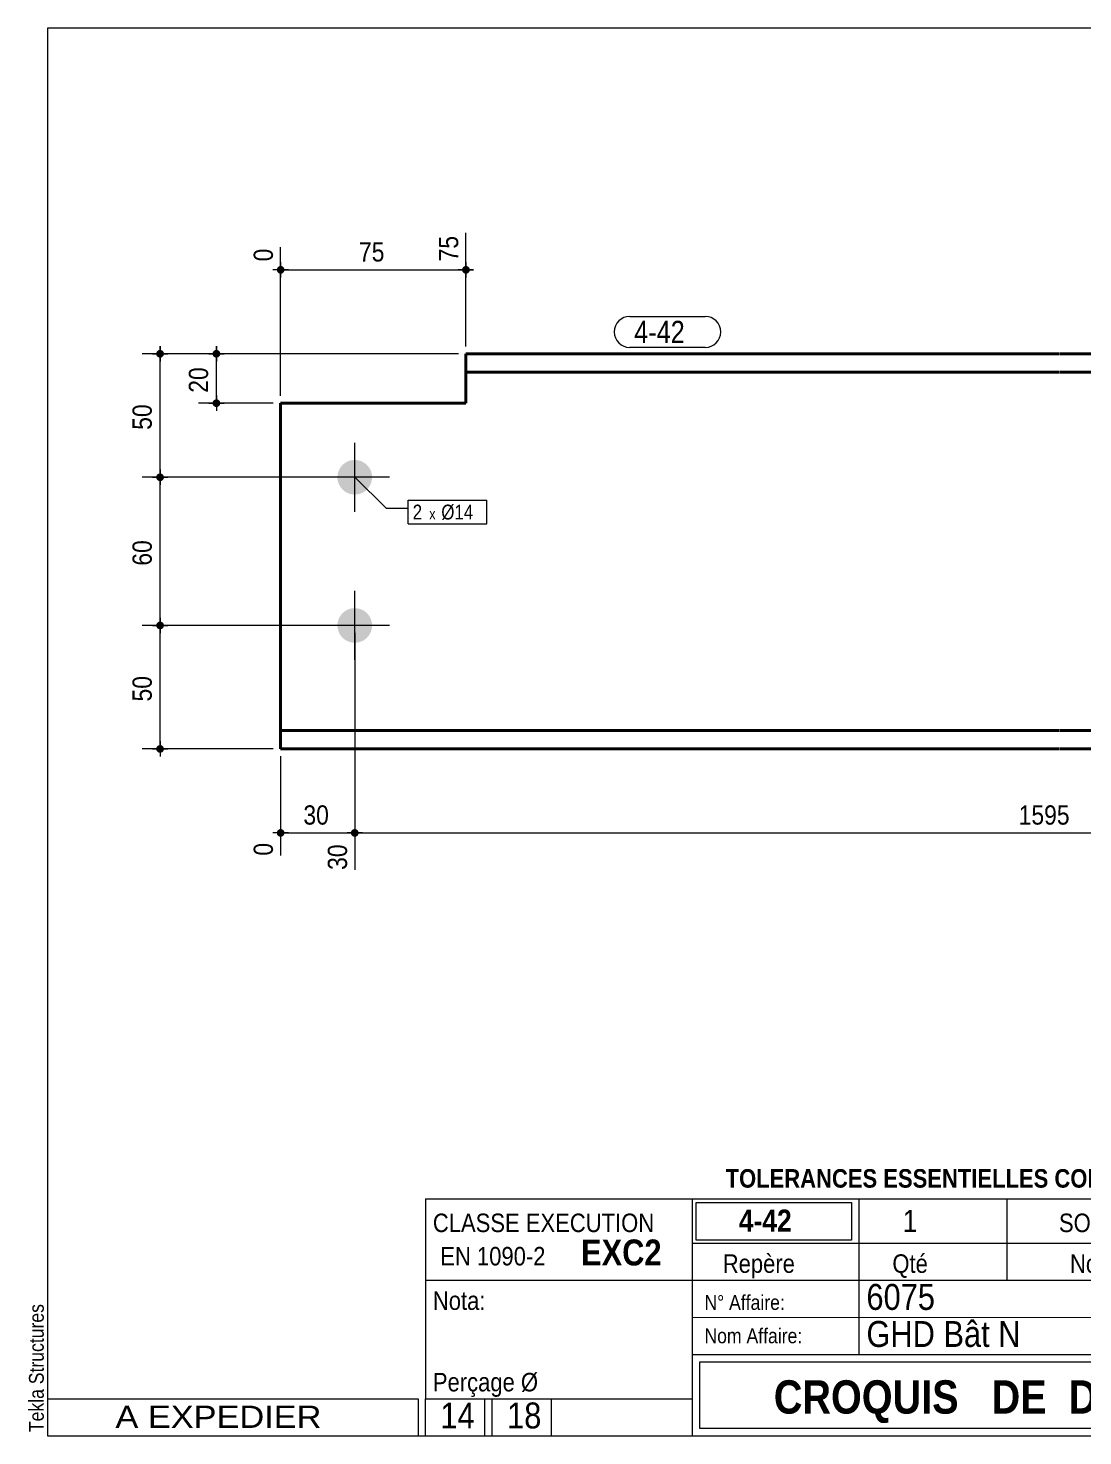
# Model space of a CAD drawing. Header units: millimetres. Extents: x 2 to 287, y 5 to 195.
# Drawn here: x 2.4 to 144.7, y 5 to 195 of the extents above; entities that cross this region are included whole.
import ezdxf

# ---------------------------------------------------------------- set-up
doc = ezdxf.new("R2010")
doc.units = ezdxf.units.MM
for name, color, linetype, lineweight in [('Autre type objet', 1, 'Continuous', 0), ('Boulon', 7, 'Continuous', 0), ('Cotation', 7, 'Continuous', 0), ('Désignation boulon', 3, 'Continuous', 0), ('Feuille dessin', 5, 'Continuous', 0), ('Piece', 2, 'Continuous', 0), ('Repère pièce', 3, 'Continuous', 0)]:
    doc.layers.add(name, color=color, linetype=linetype, lineweight=lineweight)
doc.styles.add('ARIAL', font='ARIAL.TTF')
doc.styles.add('ARIAL_BOLD', font='ARIALBD.TTF')
doc.styles.add('ARIAL_NARROW', font='ARIAL.TTF')
doc.styles.add('COMIC_SANS_MS', font='COMIC.TTF')

# ---------------------------------------------------------------- blocks, each defined once
blk = doc.blocks.new('*A2')
at = {"layer": 'Boulon'}
for points in [[(48.79, 134.33), (48.79, 134.27), (48.79, 134.21), (48.78, 134.15), (48.78, 134.1), (48.77, 134.04), (48.76, 133.98), (48.75, 133.93), (48.74, 133.87), (48.72, 133.82), (48.71, 133.76), (48.69, 133.71), (48.68, 133.65), (48.66, 133.6), (48.64, 133.54), (48.62, 133.49), (48.59, 133.44), (48.57, 133.38), (48.55, 133.33), (48.52, 133.28), (48.49, 133.23), (48.46, 133.18), (48.43, 133.13), (48.4, 133.09), (48.37, 133.04), (48.34, 132.99), (48.3, 132.95), (48.26, 132.9), (48.23, 132.86), (48.19, 132.82), (48.15, 132.77), (48.11, 132.73), (48.07, 132.69), (48.03, 132.65), (47.98, 132.62), (47.94, 132.58), (47.9, 132.54), (47.85, 132.51), (47.8, 132.47), (47.76, 132.44), (47.71, 132.41), (47.66, 132.38), (47.61, 132.35), (47.56, 132.32), (47.51, 132.3), (47.46, 132.27), (47.41, 132.25), (47.35, 132.23), (47.3, 132.21), (47.25, 132.19), (47.19, 132.17), (47.14, 132.15), (47.08, 132.13), (47.03, 132.12), (46.97, 132.11), (46.92, 132.09), (46.86, 132.08), (46.8, 132.07), (46.75, 132.07), (46.69, 132.06), (46.63, 132.06), (46.58, 132.05), (46.52, 132.05), (46.46, 132.05), (46.4, 132.05), (46.35, 132.05), (46.29, 132.06), (46.23, 132.06), (46.18, 132.07), (46.12, 132.07), (46.06, 132.08), (46.01, 132.09), (45.95, 132.11), (45.89, 132.12), (45.84, 132.13), (45.78, 132.15), (45.73, 132.17), (45.67, 132.19), (45.62, 132.21), (45.57, 132.23), (45.52, 132.25), (45.46, 132.27), (45.41, 132.3), (45.36, 132.32), (45.31, 132.35), (45.26, 132.38), (45.21, 132.41), (45.16, 132.44), (45.12, 132.47), (45.07, 132.51), (45.03, 132.54), (44.98, 132.58), (44.94, 132.62), (44.89, 132.65), (44.85, 132.69), (44.81, 132.73), (44.77, 132.77), (44.73, 132.82), (44.69, 132.86), (44.66, 132.9), (44.62, 132.95), (44.59, 132.99), (44.55, 133.04), (44.52, 133.09), (44.49, 133.13), (44.46, 133.18), (44.43, 133.23), (44.4, 133.28), (44.38, 133.33), (44.35, 133.38), (44.33, 133.44), (44.31, 133.49), (44.28, 133.54), (44.26, 133.6), (44.25, 133.65), (44.23, 133.71), (44.21, 133.76), (44.2, 133.82), (44.18, 133.87), (44.17, 133.93), (44.16, 133.98), (44.15, 134.04), (44.15, 134.1), (44.14, 134.15), (44.13, 134.21), (44.13, 134.27), (44.13, 134.33), (44.13, 134.38), (44.13, 134.44), (44.13, 134.5), (44.13, 134.55), (44.14, 134.61), (44.15, 134.67), (44.15, 134.72), (44.16, 134.78), (44.17, 134.84), (44.18, 134.89), (44.2, 134.95), (44.21, 135), (44.23, 135.06), (44.25, 135.11), (44.26, 135.17), (44.28, 135.22), (44.31, 135.28), (44.33, 135.33), (44.35, 135.38), (44.38, 135.43), (44.4, 135.48), (44.43, 135.53), (44.46, 135.58), (44.49, 135.63), (44.52, 135.68), (44.55, 135.73), (44.59, 135.77), (44.62, 135.82), (44.66, 135.86), (44.69, 135.91), (44.73, 135.95), (44.77, 135.99), (44.81, 136.03), (44.85, 136.07), (44.89, 136.11), (44.94, 136.15), (44.98, 136.19), (45.03, 136.22), (45.07, 136.26), (45.12, 136.29), (45.16, 136.32), (45.21, 136.35), (45.26, 136.38), (45.31, 136.41), (45.36, 136.44), (45.41, 136.47), (45.46, 136.49), (45.52, 136.52), (45.57, 136.54), (45.62, 136.56), (45.67, 136.58), (45.73, 136.6), (45.78, 136.62), (45.84, 136.63), (45.89, 136.65), (45.95, 136.66), (46.01, 136.67), (46.06, 136.68), (46.12, 136.69), (46.18, 136.7), (46.23, 136.7), (46.29, 136.71), (46.35, 136.71), (46.4, 136.72), (46.46, 136.72), (46.52, 136.72), (46.58, 136.71), (46.63, 136.71), (46.69, 136.7), (46.75, 136.7), (46.8, 136.69), (46.86, 136.68), (46.92, 136.67), (46.97, 136.66), (47.03, 136.65), (47.08, 136.63), (47.14, 136.62), (47.19, 136.6), (47.25, 136.58), (47.3, 136.56), (47.35, 136.54), (47.41, 136.52), (47.46, 136.49), (47.51, 136.47), (47.56, 136.44), (47.61, 136.41), (47.66, 136.38), (47.71, 136.35), (47.76, 136.32), (47.8, 136.29), (47.85, 136.26), (47.9, 136.22), (47.94, 136.19), (47.98, 136.15), (48.03, 136.11), (48.07, 136.07), (48.11, 136.03), (48.15, 135.99), (48.19, 135.95), (48.23, 135.91), (48.26, 135.86), (48.3, 135.82), (48.34, 135.77), (48.37, 135.73), (48.4, 135.68), (48.43, 135.63), (48.46, 135.58), (48.49, 135.53), (48.52, 135.48), (48.55, 135.43), (48.57, 135.38), (48.59, 135.33), (48.62, 135.28), (48.64, 135.22), (48.66, 135.17), (48.68, 135.11), (48.69, 135.06), (48.71, 135), (48.72, 134.95), (48.74, 134.89), (48.75, 134.84), (48.76, 134.78), (48.77, 134.72), (48.78, 134.67), (48.78, 134.61), (48.79, 134.55), (48.79, 134.5), (48.79, 134.44), (48.79, 134.38)], [(48.79, 114.33), (48.79, 114.27), (48.79, 114.21), (48.78, 114.15), (48.78, 114.1), (48.77, 114.04), (48.76, 113.98), (48.75, 113.93), (48.74, 113.87), (48.72, 113.82), (48.71, 113.76), (48.69, 113.71), (48.68, 113.65), (48.66, 113.6), (48.64, 113.54), (48.62, 113.49), (48.59, 113.44), (48.57, 113.38), (48.55, 113.33), (48.52, 113.28), (48.49, 113.23), (48.46, 113.18), (48.43, 113.13), (48.4, 113.09), (48.37, 113.04), (48.34, 112.99), (48.3, 112.95), (48.26, 112.9), (48.23, 112.86), (48.19, 112.82), (48.15, 112.77), (48.11, 112.73), (48.07, 112.69), (48.03, 112.65), (47.98, 112.62), (47.94, 112.58), (47.9, 112.54), (47.85, 112.51), (47.8, 112.47), (47.76, 112.44), (47.71, 112.41), (47.66, 112.38), (47.61, 112.35), (47.56, 112.32), (47.51, 112.3), (47.46, 112.27), (47.41, 112.25), (47.35, 112.23), (47.3, 112.21), (47.25, 112.19), (47.19, 112.17), (47.14, 112.15), (47.08, 112.13), (47.03, 112.12), (46.97, 112.11), (46.92, 112.09), (46.86, 112.08), (46.8, 112.07), (46.75, 112.07), (46.69, 112.06), (46.63, 112.06), (46.58, 112.05), (46.52, 112.05), (46.46, 112.05), (46.4, 112.05), (46.35, 112.05), (46.29, 112.06), (46.23, 112.06), (46.18, 112.07), (46.12, 112.07), (46.06, 112.08), (46.01, 112.09), (45.95, 112.11), (45.89, 112.12), (45.84, 112.13), (45.78, 112.15), (45.73, 112.17), (45.67, 112.19), (45.62, 112.21), (45.57, 112.23), (45.52, 112.25), (45.46, 112.27), (45.41, 112.3), (45.36, 112.32), (45.31, 112.35), (45.26, 112.38), (45.21, 112.41), (45.16, 112.44), (45.12, 112.47), (45.07, 112.51), (45.03, 112.54), (44.98, 112.58), (44.94, 112.62), (44.89, 112.65), (44.85, 112.69), (44.81, 112.73), (44.77, 112.77), (44.73, 112.82), (44.69, 112.86), (44.66, 112.9), (44.62, 112.95), (44.59, 112.99), (44.55, 113.04), (44.52, 113.09), (44.49, 113.13), (44.46, 113.18), (44.43, 113.23), (44.4, 113.28), (44.38, 113.33), (44.35, 113.38), (44.33, 113.44), (44.31, 113.49), (44.28, 113.54), (44.26, 113.6), (44.25, 113.65), (44.23, 113.71), (44.21, 113.76), (44.2, 113.82), (44.18, 113.87), (44.17, 113.93), (44.16, 113.98), (44.15, 114.04), (44.15, 114.1), (44.14, 114.15), (44.13, 114.21), (44.13, 114.27), (44.13, 114.33), (44.13, 114.38), (44.13, 114.44), (44.13, 114.5), (44.13, 114.55), (44.14, 114.61), (44.15, 114.67), (44.15, 114.72), (44.16, 114.78), (44.17, 114.84), (44.18, 114.89), (44.2, 114.95), (44.21, 115), (44.23, 115.06), (44.25, 115.11), (44.26, 115.17), (44.28, 115.22), (44.31, 115.28), (44.33, 115.33), (44.35, 115.38), (44.38, 115.43), (44.4, 115.48), (44.43, 115.53), (44.46, 115.58), (44.49, 115.63), (44.52, 115.68), (44.55, 115.73), (44.59, 115.77), (44.62, 115.82), (44.66, 115.86), (44.69, 115.91), (44.73, 115.95), (44.77, 115.99), (44.81, 116.03), (44.85, 116.07), (44.89, 116.11), (44.94, 116.15), (44.98, 116.19), (45.03, 116.22), (45.07, 116.26), (45.12, 116.29), (45.16, 116.32), (45.21, 116.35), (45.26, 116.38), (45.31, 116.41), (45.36, 116.44), (45.41, 116.47), (45.46, 116.49), (45.52, 116.52), (45.57, 116.54), (45.62, 116.56), (45.67, 116.58), (45.73, 116.6), (45.78, 116.62), (45.84, 116.63), (45.89, 116.65), (45.95, 116.66), (46.01, 116.67), (46.06, 116.68), (46.12, 116.69), (46.18, 116.7), (46.23, 116.7), (46.29, 116.71), (46.35, 116.71), (46.4, 116.72), (46.46, 116.72), (46.52, 116.72), (46.58, 116.71), (46.63, 116.71), (46.69, 116.7), (46.75, 116.7), (46.8, 116.69), (46.86, 116.68), (46.92, 116.67), (46.97, 116.66), (47.03, 116.65), (47.08, 116.63), (47.14, 116.62), (47.19, 116.6), (47.25, 116.58), (47.3, 116.56), (47.35, 116.54), (47.41, 116.52), (47.46, 116.49), (47.51, 116.47), (47.56, 116.44), (47.61, 116.41), (47.66, 116.38), (47.71, 116.35), (47.76, 116.32), (47.8, 116.29), (47.85, 116.26), (47.9, 116.22), (47.94, 116.19), (47.98, 116.15), (48.03, 116.11), (48.07, 116.07), (48.11, 116.03), (48.15, 115.99), (48.19, 115.95), (48.23, 115.91), (48.26, 115.86), (48.3, 115.82), (48.34, 115.77), (48.37, 115.73), (48.4, 115.68), (48.43, 115.63), (48.46, 115.58), (48.49, 115.53), (48.52, 115.48), (48.55, 115.43), (48.57, 115.38), (48.59, 115.33), (48.62, 115.28), (48.64, 115.22), (48.66, 115.17), (48.68, 115.11), (48.69, 115.06), (48.71, 115), (48.72, 114.95), (48.74, 114.89), (48.75, 114.84), (48.76, 114.78), (48.77, 114.72), (48.78, 114.67), (48.78, 114.61), (48.79, 114.55), (48.79, 114.5), (48.79, 114.44), (48.79, 114.38)]]:
    blk.add_hatch(color=256, dxfattribs=at).paths.add_polyline_path(points, flags=17)
at = {"layer": 'Boulon', "linetype": 'Continuous', "lineweight": 0}
for p, q in [((46.46, 129.72), (46.46, 139.05)), ((51.13, 134.38), (41.79, 134.38)), ((46.46, 109.72), (46.46, 119.05)), ((51.13, 114.38), (41.79, 114.38))]:
    blk.add_line(p, q, dxfattribs=at)
blk = doc.blocks.new('*A3')
at = {"layer": 'Piece', "color": 2, "linetype": 'Continuous', "lineweight": 40}
for p, q in [((61.460897, 151.049112), (61.460897, 144.382445)), ((141.460897, 151.049112), (61.460897, 151.049112)), ((221.560897, 151.049112), (141.560897, 151.049112)), ((141.460897, 148.582445), (61.460897, 148.582445)), ((221.560897, 148.582445), (141.560897, 148.582445)), ((61.460897, 144.382445), (36.460897, 144.382445)), ((36.460897, 144.382445), (36.460897, 97.715779)), ((36.460897, 100.182445), (141.460897, 100.182445)), ((141.560897, 100.182445), (244.893801, 100.182445)), ((36.460897, 97.715779), (141.460897, 97.715779)), ((141.560897, 97.715779), (244.893801, 97.715779))]:
    blk.add_line(p, q, dxfattribs=at)
blk = doc.blocks.new('*A4')
at = {"layer": 'Feuille dessin', "linetype": 'Continuous', "lineweight": 0}
for p, q in [((282, 195), (5, 195)), ((5, 195), (5, 5)), ((5, 5), (282, 5))]:
    blk.add_line(p, q, dxfattribs=at)
at = {"layer": 'Feuille dessin', "style": 'ARIAL', "width": 0.85}
blk.add_text('Tekla Structures', height=2, rotation=90, dxfattribs=at).set_placement((4.5, 5.5))
blk = doc.blocks.new('*A6')
at = {"layer": 'Autre type objet', "linetype": 'Continuous', "lineweight": 0}
for p, q in [((56, 37), (92, 37)), ((56, 37), (56, 10)), ((92, 37), (92, 10)), ((56, 26), (92, 26)), ((56, 10), (92, 10)), ((56, 5), (56, 10)), ((64, 5), (64, 10)), ((65, 5), (65, 10)), ((73, 5), (73, 10)), ((56, 5), (64, 5)), ((65, 5), (73, 5))]:
    blk.add_line(p, q, dxfattribs=at)
at = {"layer": 'Autre type objet', "width": 0.85}
for s, height, style, p in [('CLASSE EXECUTION', 2.5, 'ARIAL', (57, 32.5)), ('EN 1090-2', 2.5, 'ARIAL', (58, 28)), ('EXC2', 3.5, 'ARIAL_BOLD', (77, 28)), ('Nota:', 2.5, 'ARIAL', (57, 22)), ('Perçage Ø', 2.5, 'ARIAL', (57, 11)), ('14', 3.5, 'ARIAL_NARROW', (58.014234, 6)), ('18', 3.5, 'ARIAL_NARROW', (67.014234, 6))]:
    blk.add_text(s, height=height, dxfattribs=dict(at, style=style)).set_placement(p)
blk = doc.blocks.new('*A7')
at = {"layer": 'Autre type objet', "linetype": 'Continuous', "lineweight": 0}
for p, q in [((92, 37), (282, 37)), ((92, 37), (92, 31)), ((92.51953, 36.5), (113.5, 36.5)), ((92.51953, 31.394341), (92.51953, 36.5)), ((113.5, 36.5), (113.5, 31.394341)), ((114.5, 31), (114.5, 37)), ((134.5, 31), (134.5, 37)), ((92, 31), (282, 31)), ((92, 31), (92, 5)), ((113.5, 31.394341), (92.51953, 31.394341)), ((114.5, 16), (114.5, 31)), ((134.5, 26), (134.5, 31)), ((92, 26), (282, 26)), ((92, 21), (241.327069, 20.935451)), ((92, 16), (181, 16)), ((93, 15), (180, 15)), ((93, 6), (93, 15)), ((180, 6), (93, 6)), ((92, 5), (282, 5))]:
    blk.add_line(p, q, dxfattribs=at)
at = {"layer": 'Autre type objet', "width": 0.85}
for s, height, style, p in [('TOLERANCES ESSENTIELLES CONFORMES A LA NORME 1090-1', 2.5, 'ARIAL_BOLD', (96.5, 38.5)), ('4-42', 3, 'ARIAL_BOLD', (98.285724, 32.540141)), ('1', 3, 'ARIAL', (120.389893, 32.5)), ('SOLIVE', 2.5, 'ARIAL', (141.474609, 32.5)), ('Repère', 2.5, 'ARIAL', (96.112978, 27)), ('Qté', 2.5, 'ARIAL', (119, 27)), ('Nom', 2.5, 'ARIAL', (142.961426, 27)), ('6075', 3.5, 'ARIAL', (115.5, 22)), ('N° Affaire:', 2, 'ARIAL', (93.640566, 22)), ('Nom Affaire:', 2, 'ARIAL', (93.640566, 17.5)), ('GHD Bât N', 3.5, 'ARIAL', (115.5, 17)), ('CROQUIS   DE  DEBIT', 4.5, 'ARIAL_BOLD', (103, 8))]:
    blk.add_text(s, height=height, dxfattribs=dict(at, style=style)).set_placement(p)
blk = doc.blocks.new('*A8')
at = {"layer": 'Autre type objet', "linetype": 'Continuous', "lineweight": 0}
for p, q in [((5, 10), (55, 10)), ((5, 10), (5, 5)), ((55, 10), (55, 5)), ((5, 5), (55, 5))]:
    blk.add_line(p, q, dxfattribs=at)
at = {"layer": 'Autre type objet', "style": 'ARIAL', "width": 1.105}
blk.add_text('A EXPEDIER', height=3, dxfattribs=at).set_placement((14.169647, 6.073465))
blk = doc.blocks.new('*A9')
at = {"layer": 'Cotation'}
for points in [[(36.44, 85.86), (36.41, 85.86), (36.38, 85.87), (36.36, 85.87), (36.33, 85.88), (36.31, 85.88), (36.29, 85.89), (36.26, 85.9), (36.24, 85.91), (36.22, 85.92), (36.19, 85.94), (36.17, 85.95), (36.15, 85.96), (36.13, 85.98), (36.11, 86), (36.09, 86.01), (36.08, 86.03), (36.06, 86.05), (36.04, 86.07), (36.03, 86.09), (36.01, 86.12), (36, 86.14), (35.99, 86.16), (35.98, 86.18), (35.97, 86.21), (35.96, 86.23), (35.96, 86.26), (35.95, 86.28), (35.95, 86.31), (35.94, 86.33), (35.94, 86.36), (35.94, 86.38), (35.94, 86.41), (35.94, 86.43), (35.95, 86.46), (35.95, 86.48), (35.96, 86.51), (35.96, 86.53), (35.97, 86.56), (35.98, 86.58), (35.99, 86.6), (36, 86.63), (36.01, 86.65), (36.03, 86.67), (36.04, 86.69), (36.06, 86.71), (36.08, 86.73), (36.09, 86.75), (36.11, 86.77), (36.13, 86.78), (36.15, 86.8), (36.17, 86.81), (36.19, 86.83), (36.22, 86.84), (36.24, 86.85), (36.26, 86.86), (36.29, 86.87), (36.31, 86.88), (36.33, 86.89), (36.36, 86.89), (36.38, 86.9), (36.41, 86.9), (36.44, 86.9), (36.46, 86.9), (36.49, 86.9), (36.51, 86.9), (36.54, 86.9), (36.56, 86.89), (36.59, 86.89), (36.61, 86.88), (36.64, 86.87), (36.66, 86.86), (36.68, 86.85), (36.71, 86.84), (36.73, 86.83), (36.75, 86.81), (36.77, 86.8), (36.79, 86.78), (36.81, 86.77), (36.83, 86.75), (36.85, 86.73), (36.86, 86.71), (36.88, 86.69), (36.89, 86.67), (36.91, 86.65), (36.92, 86.63), (36.93, 86.6), (36.94, 86.58), (36.95, 86.56), (36.96, 86.53), (36.97, 86.51), (36.97, 86.48), (36.98, 86.46), (36.98, 86.43), (36.98, 86.41), (36.98, 86.38), (36.98, 86.36), (36.98, 86.33), (36.98, 86.31), (36.97, 86.28), (36.97, 86.26), (36.96, 86.23), (36.95, 86.21), (36.94, 86.18), (36.93, 86.16), (36.92, 86.14), (36.91, 86.12), (36.89, 86.09), (36.88, 86.07), (36.86, 86.05), (36.85, 86.03), (36.83, 86.01), (36.81, 86), (36.79, 85.98), (36.77, 85.96), (36.75, 85.95), (36.73, 85.94), (36.71, 85.92), (36.68, 85.91), (36.66, 85.9), (36.64, 85.89), (36.61, 85.88), (36.59, 85.88), (36.56, 85.87), (36.54, 85.87), (36.51, 85.86), (36.49, 85.86), (36.46, 85.86)], [(46.44, 85.86), (46.41, 85.86), (46.38, 85.87), (46.36, 85.87), (46.33, 85.88), (46.31, 85.88), (46.29, 85.89), (46.26, 85.9), (46.24, 85.91), (46.22, 85.92), (46.19, 85.94), (46.17, 85.95), (46.15, 85.96), (46.13, 85.98), (46.11, 86), (46.09, 86.01), (46.08, 86.03), (46.06, 86.05), (46.04, 86.07), (46.03, 86.09), (46.01, 86.12), (46, 86.14), (45.99, 86.16), (45.98, 86.18), (45.97, 86.21), (45.96, 86.23), (45.96, 86.26), (45.95, 86.28), (45.95, 86.31), (45.94, 86.33), (45.94, 86.36), (45.94, 86.38), (45.94, 86.41), (45.94, 86.43), (45.95, 86.46), (45.95, 86.48), (45.96, 86.51), (45.96, 86.53), (45.97, 86.56), (45.98, 86.58), (45.99, 86.6), (46, 86.63), (46.01, 86.65), (46.03, 86.67), (46.04, 86.69), (46.06, 86.71), (46.08, 86.73), (46.09, 86.75), (46.11, 86.77), (46.13, 86.78), (46.15, 86.8), (46.17, 86.81), (46.19, 86.83), (46.22, 86.84), (46.24, 86.85), (46.26, 86.86), (46.29, 86.87), (46.31, 86.88), (46.33, 86.89), (46.36, 86.89), (46.38, 86.9), (46.41, 86.9), (46.44, 86.9), (46.46, 86.9), (46.49, 86.9), (46.51, 86.9), (46.54, 86.9), (46.56, 86.89), (46.59, 86.89), (46.61, 86.88), (46.64, 86.87), (46.66, 86.86), (46.68, 86.85), (46.71, 86.84), (46.73, 86.83), (46.75, 86.81), (46.77, 86.8), (46.79, 86.78), (46.81, 86.77), (46.83, 86.75), (46.85, 86.73), (46.86, 86.71), (46.88, 86.69), (46.89, 86.67), (46.91, 86.65), (46.92, 86.63), (46.93, 86.6), (46.94, 86.58), (46.95, 86.56), (46.96, 86.53), (46.97, 86.51), (46.97, 86.48), (46.98, 86.46), (46.98, 86.43), (46.98, 86.41), (46.98, 86.38), (46.98, 86.36), (46.98, 86.33), (46.98, 86.31), (46.97, 86.28), (46.97, 86.26), (46.96, 86.23), (46.95, 86.21), (46.94, 86.18), (46.93, 86.16), (46.92, 86.14), (46.91, 86.12), (46.89, 86.09), (46.88, 86.07), (46.86, 86.05), (46.85, 86.03), (46.83, 86.01), (46.81, 86), (46.79, 85.98), (46.77, 85.96), (46.75, 85.95), (46.73, 85.94), (46.71, 85.92), (46.68, 85.91), (46.66, 85.9), (46.64, 85.89), (46.61, 85.88), (46.59, 85.88), (46.56, 85.87), (46.54, 85.87), (46.51, 85.86), (46.49, 85.86), (46.46, 85.86)]]:
    blk.add_hatch(color=256, dxfattribs=at).paths.add_polyline_path(points, flags=17)
at = {"layer": 'Cotation', "linetype": 'Continuous', "lineweight": 0}
for p, q in [((46.46, 113.38), (46.46, 81.39)), ((36.46, 96.72), (36.46, 83.31)), ((36.46, 87.42), (36.46, 85.34)), ((46.46, 87.42), (46.46, 85.34)), ((37.5, 86.38), (35.42, 86.38)), ((36.46, 86.38), (35.42, 86.38)), ((36.46, 86.38), (46.46, 86.38)), ((47.5, 86.38), (45.42, 86.38)), ((46.46, 86.38), (47.5, 86.38))]:
    blk.add_line(p, q, dxfattribs=at)
at = {"layer": 'Cotation'}
for p in [(36.46, 86.38), (46.46, 86.38)]:
    blk.add_point(p, dxfattribs=at)
at = {"layer": 'Cotation', "style": 'ARIAL', "width": 0.85}
blk.add_text('30', height=2.6, dxfattribs=at).set_placement((39.53, 87.5))
for s, p in [('0', (35.42, 83.31)), ('30', (45.42, 81.39))]:
    blk.add_text(s, height=2.6, rotation=90.0002, dxfattribs=at).set_placement(p)
blk = doc.blocks.new('*A10')
at = {"layer": 'Cotation'}
blk.add_hatch(color=256, dxfattribs=at).paths.add_polyline_path([(46.44, 85.86), (46.41, 85.86), (46.38, 85.87), (46.36, 85.87), (46.33, 85.88), (46.31, 85.88), (46.29, 85.89), (46.26, 85.9), (46.24, 85.91), (46.22, 85.92), (46.19, 85.94), (46.17, 85.95), (46.15, 85.96), (46.13, 85.98), (46.11, 86), (46.09, 86.01), (46.08, 86.03), (46.06, 86.05), (46.04, 86.07), (46.03, 86.09), (46.01, 86.12), (46, 86.14), (45.99, 86.16), (45.98, 86.18), (45.97, 86.21), (45.96, 86.23), (45.96, 86.26), (45.95, 86.28), (45.95, 86.31), (45.94, 86.33), (45.94, 86.36), (45.94, 86.38), (45.94, 86.41), (45.94, 86.43), (45.95, 86.46), (45.95, 86.48), (45.96, 86.51), (45.96, 86.53), (45.97, 86.56), (45.98, 86.58), (45.99, 86.6), (46, 86.63), (46.01, 86.65), (46.03, 86.67), (46.04, 86.69), (46.06, 86.71), (46.08, 86.73), (46.09, 86.75), (46.11, 86.77), (46.13, 86.78), (46.15, 86.8), (46.17, 86.81), (46.19, 86.83), (46.22, 86.84), (46.24, 86.85), (46.26, 86.86), (46.29, 86.87), (46.31, 86.88), (46.33, 86.89), (46.36, 86.89), (46.38, 86.9), (46.41, 86.9), (46.44, 86.9), (46.46, 86.9), (46.49, 86.9), (46.51, 86.9), (46.54, 86.9), (46.56, 86.89), (46.59, 86.89), (46.61, 86.88), (46.64, 86.87), (46.66, 86.86), (46.68, 86.85), (46.71, 86.84), (46.73, 86.83), (46.75, 86.81), (46.77, 86.8), (46.79, 86.78), (46.81, 86.77), (46.83, 86.75), (46.85, 86.73), (46.86, 86.71), (46.88, 86.69), (46.89, 86.67), (46.91, 86.65), (46.92, 86.63), (46.93, 86.6), (46.94, 86.58), (46.95, 86.56), (46.96, 86.53), (46.97, 86.51), (46.97, 86.48), (46.98, 86.46), (46.98, 86.43), (46.98, 86.41), (46.98, 86.38), (46.98, 86.36), (46.98, 86.33), (46.98, 86.31), (46.97, 86.28), (46.97, 86.26), (46.96, 86.23), (46.95, 86.21), (46.94, 86.18), (46.93, 86.16), (46.92, 86.14), (46.91, 86.12), (46.89, 86.09), (46.88, 86.07), (46.86, 86.05), (46.85, 86.03), (46.83, 86.01), (46.81, 86), (46.79, 85.98), (46.77, 85.96), (46.75, 85.95), (46.73, 85.94), (46.71, 85.92), (46.68, 85.91), (46.66, 85.9), (46.64, 85.89), (46.61, 85.88), (46.59, 85.88), (46.56, 85.87), (46.54, 85.87), (46.51, 85.86), (46.49, 85.86), (46.46, 85.86)], flags=17)
at = {"layer": 'Cotation', "linetype": 'Continuous', "lineweight": 0}
for p, q in [((46.46, 113.38), (46.46, 81.39)), ((46.46, 87.42), (46.46, 85.34)), ((47.5, 86.38), (45.42, 86.38)), ((46.46, 86.38), (45.42, 86.38)), ((46.46, 86.38), (233.34, 86.38))]:
    blk.add_line(p, q, dxfattribs=at)
at = {"layer": 'Cotation'}
blk.add_point((46.46, 86.38), dxfattribs=at)
at = {"layer": 'Cotation', "style": 'ARIAL', "width": 0.85}
blk.add_text('1595', height=2.6, dxfattribs=at).set_placement((136.04, 87.5))
blk = doc.blocks.new('*A12')
at = {"layer": 'Cotation'}
for points in [[(36.44, 161.86), (36.41, 161.86), (36.38, 161.87), (36.36, 161.87), (36.33, 161.88), (36.31, 161.88), (36.29, 161.89), (36.26, 161.9), (36.24, 161.91), (36.22, 161.92), (36.19, 161.94), (36.17, 161.95), (36.15, 161.96), (36.13, 161.98), (36.11, 162), (36.09, 162.01), (36.08, 162.03), (36.06, 162.05), (36.04, 162.07), (36.03, 162.09), (36.01, 162.12), (36, 162.14), (35.99, 162.16), (35.98, 162.18), (35.97, 162.21), (35.96, 162.23), (35.96, 162.26), (35.95, 162.28), (35.95, 162.31), (35.94, 162.33), (35.94, 162.36), (35.94, 162.38), (35.94, 162.41), (35.94, 162.43), (35.95, 162.46), (35.95, 162.48), (35.96, 162.51), (35.96, 162.53), (35.97, 162.56), (35.98, 162.58), (35.99, 162.6), (36, 162.63), (36.01, 162.65), (36.03, 162.67), (36.04, 162.69), (36.06, 162.71), (36.08, 162.73), (36.09, 162.75), (36.11, 162.77), (36.13, 162.78), (36.15, 162.8), (36.17, 162.81), (36.19, 162.83), (36.22, 162.84), (36.24, 162.85), (36.26, 162.86), (36.29, 162.87), (36.31, 162.88), (36.33, 162.89), (36.36, 162.89), (36.38, 162.9), (36.41, 162.9), (36.44, 162.9), (36.46, 162.9), (36.49, 162.9), (36.51, 162.9), (36.54, 162.9), (36.56, 162.89), (36.59, 162.89), (36.61, 162.88), (36.64, 162.87), (36.66, 162.86), (36.68, 162.85), (36.71, 162.84), (36.73, 162.83), (36.75, 162.81), (36.77, 162.8), (36.79, 162.78), (36.81, 162.77), (36.83, 162.75), (36.85, 162.73), (36.86, 162.71), (36.88, 162.69), (36.89, 162.67), (36.91, 162.65), (36.92, 162.63), (36.93, 162.6), (36.94, 162.58), (36.95, 162.56), (36.96, 162.53), (36.97, 162.51), (36.97, 162.48), (36.98, 162.46), (36.98, 162.43), (36.98, 162.41), (36.98, 162.38), (36.98, 162.36), (36.98, 162.33), (36.98, 162.31), (36.97, 162.28), (36.97, 162.26), (36.96, 162.23), (36.95, 162.21), (36.94, 162.18), (36.93, 162.16), (36.92, 162.14), (36.91, 162.12), (36.89, 162.09), (36.88, 162.07), (36.86, 162.05), (36.85, 162.03), (36.83, 162.01), (36.81, 162), (36.79, 161.98), (36.77, 161.96), (36.75, 161.95), (36.73, 161.94), (36.71, 161.92), (36.68, 161.91), (36.66, 161.9), (36.64, 161.89), (36.61, 161.88), (36.59, 161.88), (36.56, 161.87), (36.54, 161.87), (36.51, 161.86), (36.49, 161.86), (36.46, 161.86)], [(61.44, 161.86), (61.41, 161.86), (61.38, 161.87), (61.36, 161.87), (61.33, 161.88), (61.31, 161.88), (61.29, 161.89), (61.26, 161.9), (61.24, 161.91), (61.22, 161.92), (61.19, 161.94), (61.17, 161.95), (61.15, 161.96), (61.13, 161.98), (61.11, 162), (61.09, 162.01), (61.08, 162.03), (61.06, 162.05), (61.04, 162.07), (61.03, 162.09), (61.01, 162.12), (61, 162.14), (60.99, 162.16), (60.98, 162.18), (60.97, 162.21), (60.96, 162.23), (60.96, 162.26), (60.95, 162.28), (60.95, 162.31), (60.94, 162.33), (60.94, 162.36), (60.94, 162.38), (60.94, 162.41), (60.94, 162.43), (60.95, 162.46), (60.95, 162.48), (60.96, 162.51), (60.96, 162.53), (60.97, 162.56), (60.98, 162.58), (60.99, 162.6), (61, 162.63), (61.01, 162.65), (61.03, 162.67), (61.04, 162.69), (61.06, 162.71), (61.08, 162.73), (61.09, 162.75), (61.11, 162.77), (61.13, 162.78), (61.15, 162.8), (61.17, 162.81), (61.19, 162.83), (61.22, 162.84), (61.24, 162.85), (61.26, 162.86), (61.29, 162.87), (61.31, 162.88), (61.33, 162.89), (61.36, 162.89), (61.38, 162.9), (61.41, 162.9), (61.44, 162.9), (61.46, 162.9), (61.49, 162.9), (61.51, 162.9), (61.54, 162.9), (61.56, 162.89), (61.59, 162.89), (61.61, 162.88), (61.64, 162.87), (61.66, 162.86), (61.68, 162.85), (61.71, 162.84), (61.73, 162.83), (61.75, 162.81), (61.77, 162.8), (61.79, 162.78), (61.81, 162.77), (61.83, 162.75), (61.85, 162.73), (61.86, 162.71), (61.88, 162.69), (61.89, 162.67), (61.91, 162.65), (61.92, 162.63), (61.93, 162.6), (61.94, 162.58), (61.95, 162.56), (61.96, 162.53), (61.97, 162.51), (61.97, 162.48), (61.98, 162.46), (61.98, 162.43), (61.98, 162.41), (61.98, 162.38), (61.98, 162.36), (61.98, 162.33), (61.98, 162.31), (61.97, 162.28), (61.97, 162.26), (61.96, 162.23), (61.95, 162.21), (61.94, 162.18), (61.93, 162.16), (61.92, 162.14), (61.91, 162.12), (61.89, 162.09), (61.88, 162.07), (61.86, 162.05), (61.85, 162.03), (61.83, 162.01), (61.81, 162), (61.79, 161.98), (61.77, 161.96), (61.75, 161.95), (61.73, 161.94), (61.71, 161.92), (61.68, 161.91), (61.66, 161.9), (61.64, 161.89), (61.61, 161.88), (61.59, 161.88), (61.56, 161.87), (61.54, 161.87), (61.51, 161.86), (61.49, 161.86), (61.46, 161.86)]]:
    blk.add_hatch(color=256, dxfattribs=at).paths.add_polyline_path(points, flags=17)
at = {"layer": 'Cotation', "linetype": 'Continuous', "lineweight": 0}
for p, q in [((61.46, 152.05), (61.46, 167.38)), ((36.46, 145.38), (36.46, 165.45)), ((36.46, 163.42), (36.46, 161.34)), ((61.46, 163.42), (61.46, 161.34)), ((37.5, 162.38), (35.42, 162.38)), ((36.46, 162.38), (35.42, 162.38)), ((36.46, 162.38), (61.46, 162.38)), ((62.5, 162.38), (60.42, 162.38)), ((61.46, 162.38), (62.5, 162.38))]:
    blk.add_line(p, q, dxfattribs=at)
at = {"layer": 'Cotation'}
for p in [(36.46, 162.38), (61.46, 162.38)]:
    blk.add_point(p, dxfattribs=at)
at = {"layer": 'Cotation', "style": 'ARIAL', "width": 0.85}
blk.add_text('75', height=2.6, dxfattribs=at).set_placement((47.03, 163.5))
for s, p in [('75', (60.42, 163.52)), ('0', (35.42, 163.52))]:
    blk.add_text(s, height=2.6, rotation=90.0002, dxfattribs=at).set_placement(p)
blk = doc.blocks.new('*A14')
at = {"layer": 'Cotation'}
for points in [[(27.77, 150.53), (27.74, 150.53), (27.72, 150.53), (27.69, 150.54), (27.67, 150.54), (27.64, 150.55), (27.62, 150.56), (27.59, 150.57), (27.57, 150.58), (27.55, 150.59), (27.53, 150.6), (27.51, 150.62), (27.48, 150.63), (27.46, 150.65), (27.44, 150.66), (27.43, 150.68), (27.41, 150.7), (27.39, 150.72), (27.38, 150.74), (27.36, 150.76), (27.35, 150.78), (27.34, 150.8), (27.32, 150.83), (27.31, 150.85), (27.3, 150.87), (27.3, 150.9), (27.29, 150.92), (27.28, 150.95), (27.28, 150.97), (27.28, 151), (27.27, 151.02), (27.27, 151.05), (27.27, 151.07), (27.28, 151.1), (27.28, 151.13), (27.28, 151.15), (27.29, 151.18), (27.3, 151.2), (27.3, 151.22), (27.31, 151.25), (27.32, 151.27), (27.34, 151.29), (27.35, 151.32), (27.36, 151.34), (27.38, 151.36), (27.39, 151.38), (27.41, 151.4), (27.43, 151.42), (27.44, 151.43), (27.46, 151.45), (27.48, 151.47), (27.51, 151.48), (27.53, 151.5), (27.55, 151.51), (27.57, 151.52), (27.59, 151.53), (27.62, 151.54), (27.64, 151.55), (27.67, 151.55), (27.69, 151.56), (27.72, 151.56), (27.74, 151.57), (27.77, 151.57), (27.79, 151.57), (27.82, 151.57), (27.84, 151.57), (27.87, 151.56), (27.9, 151.56), (27.92, 151.55), (27.94, 151.55), (27.97, 151.54), (27.99, 151.53), (28.02, 151.52), (28.04, 151.51), (28.06, 151.5), (28.08, 151.48), (28.1, 151.47), (28.12, 151.45), (28.14, 151.43), (28.16, 151.42), (28.18, 151.4), (28.2, 151.38), (28.21, 151.36), (28.23, 151.34), (28.24, 151.32), (28.25, 151.29), (28.26, 151.27), (28.27, 151.25), (28.28, 151.22), (28.29, 151.2), (28.3, 151.18), (28.3, 151.15), (28.31, 151.13), (28.31, 151.1), (28.31, 151.07), (28.31, 151.05), (28.31, 151.02), (28.31, 151), (28.31, 150.97), (28.3, 150.95), (28.3, 150.92), (28.29, 150.9), (28.28, 150.87), (28.27, 150.85), (28.26, 150.83), (28.25, 150.8), (28.24, 150.78), (28.23, 150.76), (28.21, 150.74), (28.2, 150.72), (28.18, 150.7), (28.16, 150.68), (28.14, 150.66), (28.12, 150.65), (28.1, 150.63), (28.08, 150.62), (28.06, 150.6), (28.04, 150.59), (28.02, 150.58), (27.99, 150.57), (27.97, 150.56), (27.94, 150.55), (27.92, 150.54), (27.9, 150.54), (27.87, 150.53), (27.84, 150.53), (27.82, 150.53), (27.79, 150.53)], [(27.77, 143.86), (27.74, 143.86), (27.72, 143.87), (27.69, 143.87), (27.67, 143.88), (27.64, 143.88), (27.62, 143.89), (27.59, 143.9), (27.57, 143.91), (27.55, 143.92), (27.53, 143.94), (27.51, 143.95), (27.48, 143.96), (27.46, 143.98), (27.44, 144), (27.43, 144.01), (27.41, 144.03), (27.39, 144.05), (27.38, 144.07), (27.36, 144.09), (27.35, 144.12), (27.34, 144.14), (27.32, 144.16), (27.31, 144.18), (27.3, 144.21), (27.3, 144.23), (27.29, 144.26), (27.28, 144.28), (27.28, 144.31), (27.28, 144.33), (27.27, 144.36), (27.27, 144.38), (27.27, 144.41), (27.28, 144.43), (27.28, 144.46), (27.28, 144.48), (27.29, 144.51), (27.3, 144.53), (27.3, 144.56), (27.31, 144.58), (27.32, 144.6), (27.34, 144.63), (27.35, 144.65), (27.36, 144.67), (27.38, 144.69), (27.39, 144.71), (27.41, 144.73), (27.43, 144.75), (27.44, 144.77), (27.46, 144.78), (27.48, 144.8), (27.51, 144.81), (27.53, 144.83), (27.55, 144.84), (27.57, 144.85), (27.59, 144.86), (27.62, 144.87), (27.64, 144.88), (27.67, 144.89), (27.69, 144.89), (27.72, 144.9), (27.74, 144.9), (27.77, 144.9), (27.79, 144.9), (27.82, 144.9), (27.84, 144.9), (27.87, 144.9), (27.9, 144.89), (27.92, 144.89), (27.94, 144.88), (27.97, 144.87), (27.99, 144.86), (28.02, 144.85), (28.04, 144.84), (28.06, 144.83), (28.08, 144.81), (28.1, 144.8), (28.12, 144.78), (28.14, 144.77), (28.16, 144.75), (28.18, 144.73), (28.2, 144.71), (28.21, 144.69), (28.23, 144.67), (28.24, 144.65), (28.25, 144.63), (28.26, 144.6), (28.27, 144.58), (28.28, 144.56), (28.29, 144.53), (28.3, 144.51), (28.3, 144.48), (28.31, 144.46), (28.31, 144.43), (28.31, 144.41), (28.31, 144.38), (28.31, 144.36), (28.31, 144.33), (28.31, 144.31), (28.3, 144.28), (28.3, 144.26), (28.29, 144.23), (28.28, 144.21), (28.27, 144.18), (28.26, 144.16), (28.25, 144.14), (28.24, 144.12), (28.23, 144.09), (28.21, 144.07), (28.2, 144.05), (28.18, 144.03), (28.16, 144.01), (28.14, 144), (28.12, 143.98), (28.1, 143.96), (28.08, 143.95), (28.06, 143.94), (28.04, 143.92), (28.02, 143.91), (27.99, 143.9), (27.97, 143.89), (27.94, 143.88), (27.92, 143.88), (27.9, 143.87), (27.87, 143.87), (27.84, 143.86), (27.82, 143.86), (27.79, 143.86)]]:
    blk.add_hatch(color=256, dxfattribs=at).paths.add_polyline_path(points, flags=17)
at = {"layer": 'Cotation', "linetype": 'Continuous', "lineweight": 0}
for p, q in [((27.79, 152.09), (27.79, 150.01)), ((27.79, 151.05), (27.79, 152.09)), ((60.46, 151.05), (25.37, 151.05)), ((26.75, 151.05), (28.83, 151.05)), ((27.79, 144.38), (27.79, 151.05)), ((27.79, 145.42), (27.79, 143.34)), ((35.46, 144.38), (25.37, 144.38)), ((26.75, 144.38), (28.83, 144.38)), ((27.79, 144.38), (27.79, 143.34))]:
    blk.add_line(p, q, dxfattribs=at)
at = {"layer": 'Cotation'}
for p in [(27.79, 151.05), (27.79, 144.38)]:
    blk.add_point(p, dxfattribs=at)
at = {"layer": 'Cotation', "style": 'ARIAL', "width": 0.85}
blk.add_text('20', height=2.6, rotation=90.0002, dxfattribs=at).set_placement((26.67, 145.79))
blk = doc.blocks.new('*A19')
at = {"layer": 'Cotation'}
for points in [[(20.17, 113.86), (20.14, 113.86), (20.12, 113.87), (20.09, 113.87), (20.07, 113.88), (20.04, 113.88), (20.02, 113.89), (20, 113.9), (19.97, 113.91), (19.95, 113.92), (19.93, 113.94), (19.91, 113.95), (19.88, 113.96), (19.86, 113.98), (19.85, 114), (19.83, 114.01), (19.81, 114.03), (19.79, 114.05), (19.78, 114.07), (19.76, 114.09), (19.75, 114.12), (19.74, 114.14), (19.72, 114.16), (19.71, 114.18), (19.7, 114.21), (19.7, 114.23), (19.69, 114.26), (19.68, 114.28), (19.68, 114.31), (19.68, 114.33), (19.67, 114.36), (19.67, 114.38), (19.67, 114.41), (19.68, 114.43), (19.68, 114.46), (19.68, 114.48), (19.69, 114.51), (19.7, 114.53), (19.7, 114.56), (19.71, 114.58), (19.72, 114.6), (19.74, 114.63), (19.75, 114.65), (19.76, 114.67), (19.78, 114.69), (19.79, 114.71), (19.81, 114.73), (19.83, 114.75), (19.85, 114.77), (19.86, 114.78), (19.88, 114.8), (19.91, 114.81), (19.93, 114.83), (19.95, 114.84), (19.97, 114.85), (20, 114.86), (20.02, 114.87), (20.04, 114.88), (20.07, 114.89), (20.09, 114.89), (20.12, 114.9), (20.14, 114.9), (20.17, 114.9), (20.19, 114.9), (20.22, 114.9), (20.25, 114.9), (20.27, 114.9), (20.3, 114.89), (20.32, 114.89), (20.35, 114.88), (20.37, 114.87), (20.39, 114.86), (20.42, 114.85), (20.44, 114.84), (20.46, 114.83), (20.48, 114.81), (20.5, 114.8), (20.52, 114.78), (20.54, 114.77), (20.56, 114.75), (20.58, 114.73), (20.6, 114.71), (20.61, 114.69), (20.63, 114.67), (20.64, 114.65), (20.65, 114.63), (20.66, 114.6), (20.67, 114.58), (20.68, 114.56), (20.69, 114.53), (20.7, 114.51), (20.7, 114.48), (20.71, 114.46), (20.71, 114.43), (20.71, 114.41), (20.71, 114.38), (20.71, 114.36), (20.71, 114.33), (20.71, 114.31), (20.7, 114.28), (20.7, 114.26), (20.69, 114.23), (20.68, 114.21), (20.67, 114.18), (20.66, 114.16), (20.65, 114.14), (20.64, 114.12), (20.63, 114.09), (20.61, 114.07), (20.6, 114.05), (20.58, 114.03), (20.56, 114.01), (20.54, 114), (20.52, 113.98), (20.5, 113.96), (20.48, 113.95), (20.46, 113.94), (20.44, 113.92), (20.42, 113.91), (20.39, 113.9), (20.37, 113.89), (20.35, 113.88), (20.32, 113.88), (20.3, 113.87), (20.27, 113.87), (20.25, 113.86), (20.22, 113.86), (20.19, 113.86)], [(20.17, 97.2), (20.14, 97.2), (20.12, 97.2), (20.09, 97.21), (20.07, 97.21), (20.04, 97.22), (20.02, 97.23), (20, 97.24), (19.97, 97.25), (19.95, 97.26), (19.93, 97.27), (19.91, 97.28), (19.88, 97.3), (19.86, 97.31), (19.85, 97.33), (19.83, 97.35), (19.81, 97.37), (19.79, 97.39), (19.78, 97.41), (19.76, 97.43), (19.75, 97.45), (19.74, 97.47), (19.72, 97.49), (19.71, 97.52), (19.7, 97.54), (19.7, 97.56), (19.69, 97.59), (19.68, 97.61), (19.68, 97.64), (19.68, 97.66), (19.67, 97.69), (19.67, 97.72), (19.67, 97.74), (19.68, 97.77), (19.68, 97.79), (19.68, 97.82), (19.69, 97.84), (19.7, 97.87), (19.7, 97.89), (19.71, 97.91), (19.72, 97.94), (19.74, 97.96), (19.75, 97.98), (19.76, 98), (19.78, 98.03), (19.79, 98.05), (19.81, 98.06), (19.83, 98.08), (19.85, 98.1), (19.86, 98.12), (19.88, 98.13), (19.91, 98.15), (19.93, 98.16), (19.95, 98.17), (19.97, 98.19), (20, 98.2), (20.02, 98.21), (20.04, 98.21), (20.07, 98.22), (20.09, 98.23), (20.12, 98.23), (20.14, 98.23), (20.17, 98.24), (20.19, 98.24), (20.22, 98.24), (20.25, 98.23), (20.27, 98.23), (20.3, 98.23), (20.32, 98.22), (20.35, 98.21), (20.37, 98.21), (20.39, 98.2), (20.42, 98.19), (20.44, 98.17), (20.46, 98.16), (20.48, 98.15), (20.5, 98.13), (20.52, 98.12), (20.54, 98.1), (20.56, 98.08), (20.58, 98.06), (20.6, 98.05), (20.61, 98.03), (20.63, 98), (20.64, 97.98), (20.65, 97.96), (20.66, 97.94), (20.67, 97.91), (20.68, 97.89), (20.69, 97.87), (20.7, 97.84), (20.7, 97.82), (20.71, 97.79), (20.71, 97.77), (20.71, 97.74), (20.71, 97.72), (20.71, 97.69), (20.71, 97.66), (20.71, 97.64), (20.7, 97.61), (20.7, 97.59), (20.69, 97.56), (20.68, 97.54), (20.67, 97.52), (20.66, 97.49), (20.65, 97.47), (20.64, 97.45), (20.63, 97.43), (20.61, 97.41), (20.6, 97.39), (20.58, 97.37), (20.56, 97.35), (20.54, 97.33), (20.52, 97.31), (20.5, 97.3), (20.48, 97.28), (20.46, 97.27), (20.44, 97.26), (20.42, 97.25), (20.39, 97.24), (20.37, 97.23), (20.35, 97.22), (20.32, 97.21), (20.3, 97.21), (20.27, 97.2), (20.25, 97.2), (20.22, 97.2), (20.19, 97.2)]]:
    blk.add_hatch(color=256, dxfattribs=at).paths.add_polyline_path(points, flags=17)
at = {"layer": 'Cotation', "linetype": 'Continuous', "lineweight": 0}
for p, q in [((45.46, 114.38), (17.77, 114.38)), ((19.15, 114.38), (21.23, 114.38)), ((20.19, 115.42), (20.19, 113.34)), ((20.19, 114.38), (20.19, 115.42)), ((20.19, 97.72), (20.19, 114.38)), ((35.46, 97.72), (17.77, 97.72)), ((19.15, 97.72), (21.23, 97.72)), ((20.19, 98.76), (20.19, 96.68)), ((20.19, 97.72), (20.19, 96.68))]:
    blk.add_line(p, q, dxfattribs=at)
at = {"layer": 'Cotation'}
for p in [(20.19, 114.38), (20.19, 97.72)]:
    blk.add_point(p, dxfattribs=at)
at = {"layer": 'Cotation', "style": 'ARIAL', "width": 0.85}
blk.add_text('50', height=2.6, rotation=90.0002, dxfattribs=at).set_placement((19.07, 104.12))
blk = doc.blocks.new('*A20')
at = {"layer": 'Cotation'}
for points in [[(20.17, 133.86), (20.14, 133.86), (20.12, 133.87), (20.09, 133.87), (20.07, 133.88), (20.04, 133.88), (20.02, 133.89), (20, 133.9), (19.97, 133.91), (19.95, 133.92), (19.93, 133.94), (19.91, 133.95), (19.88, 133.96), (19.86, 133.98), (19.85, 134), (19.83, 134.01), (19.81, 134.03), (19.79, 134.05), (19.78, 134.07), (19.76, 134.09), (19.75, 134.12), (19.74, 134.14), (19.72, 134.16), (19.71, 134.18), (19.7, 134.21), (19.7, 134.23), (19.69, 134.26), (19.68, 134.28), (19.68, 134.31), (19.68, 134.33), (19.67, 134.36), (19.67, 134.38), (19.67, 134.41), (19.68, 134.43), (19.68, 134.46), (19.68, 134.48), (19.69, 134.51), (19.7, 134.53), (19.7, 134.56), (19.71, 134.58), (19.72, 134.6), (19.74, 134.63), (19.75, 134.65), (19.76, 134.67), (19.78, 134.69), (19.79, 134.71), (19.81, 134.73), (19.83, 134.75), (19.85, 134.77), (19.86, 134.78), (19.88, 134.8), (19.91, 134.81), (19.93, 134.83), (19.95, 134.84), (19.97, 134.85), (20, 134.86), (20.02, 134.87), (20.04, 134.88), (20.07, 134.89), (20.09, 134.89), (20.12, 134.9), (20.14, 134.9), (20.17, 134.9), (20.19, 134.9), (20.22, 134.9), (20.25, 134.9), (20.27, 134.9), (20.3, 134.89), (20.32, 134.89), (20.35, 134.88), (20.37, 134.87), (20.39, 134.86), (20.42, 134.85), (20.44, 134.84), (20.46, 134.83), (20.48, 134.81), (20.5, 134.8), (20.52, 134.78), (20.54, 134.77), (20.56, 134.75), (20.58, 134.73), (20.6, 134.71), (20.61, 134.69), (20.63, 134.67), (20.64, 134.65), (20.65, 134.63), (20.66, 134.6), (20.67, 134.58), (20.68, 134.56), (20.69, 134.53), (20.7, 134.51), (20.7, 134.48), (20.71, 134.46), (20.71, 134.43), (20.71, 134.41), (20.71, 134.38), (20.71, 134.36), (20.71, 134.33), (20.71, 134.31), (20.7, 134.28), (20.7, 134.26), (20.69, 134.23), (20.68, 134.21), (20.67, 134.18), (20.66, 134.16), (20.65, 134.14), (20.64, 134.12), (20.63, 134.09), (20.61, 134.07), (20.6, 134.05), (20.58, 134.03), (20.56, 134.01), (20.54, 134), (20.52, 133.98), (20.5, 133.96), (20.48, 133.95), (20.46, 133.94), (20.44, 133.92), (20.42, 133.91), (20.39, 133.9), (20.37, 133.89), (20.35, 133.88), (20.32, 133.88), (20.3, 133.87), (20.27, 133.87), (20.25, 133.86), (20.22, 133.86), (20.19, 133.86)], [(20.17, 113.86), (20.14, 113.86), (20.12, 113.87), (20.09, 113.87), (20.07, 113.88), (20.04, 113.88), (20.02, 113.89), (20, 113.9), (19.97, 113.91), (19.95, 113.92), (19.93, 113.94), (19.91, 113.95), (19.88, 113.96), (19.86, 113.98), (19.85, 114), (19.83, 114.01), (19.81, 114.03), (19.79, 114.05), (19.78, 114.07), (19.76, 114.09), (19.75, 114.12), (19.74, 114.14), (19.72, 114.16), (19.71, 114.18), (19.7, 114.21), (19.7, 114.23), (19.69, 114.26), (19.68, 114.28), (19.68, 114.31), (19.68, 114.33), (19.67, 114.36), (19.67, 114.38), (19.67, 114.41), (19.68, 114.43), (19.68, 114.46), (19.68, 114.48), (19.69, 114.51), (19.7, 114.53), (19.7, 114.56), (19.71, 114.58), (19.72, 114.6), (19.74, 114.63), (19.75, 114.65), (19.76, 114.67), (19.78, 114.69), (19.79, 114.71), (19.81, 114.73), (19.83, 114.75), (19.85, 114.77), (19.86, 114.78), (19.88, 114.8), (19.91, 114.81), (19.93, 114.83), (19.95, 114.84), (19.97, 114.85), (20, 114.86), (20.02, 114.87), (20.04, 114.88), (20.07, 114.89), (20.09, 114.89), (20.12, 114.9), (20.14, 114.9), (20.17, 114.9), (20.19, 114.9), (20.22, 114.9), (20.25, 114.9), (20.27, 114.9), (20.3, 114.89), (20.32, 114.89), (20.35, 114.88), (20.37, 114.87), (20.39, 114.86), (20.42, 114.85), (20.44, 114.84), (20.46, 114.83), (20.48, 114.81), (20.5, 114.8), (20.52, 114.78), (20.54, 114.77), (20.56, 114.75), (20.58, 114.73), (20.6, 114.71), (20.61, 114.69), (20.63, 114.67), (20.64, 114.65), (20.65, 114.63), (20.66, 114.6), (20.67, 114.58), (20.68, 114.56), (20.69, 114.53), (20.7, 114.51), (20.7, 114.48), (20.71, 114.46), (20.71, 114.43), (20.71, 114.41), (20.71, 114.38), (20.71, 114.36), (20.71, 114.33), (20.71, 114.31), (20.7, 114.28), (20.7, 114.26), (20.69, 114.23), (20.68, 114.21), (20.67, 114.18), (20.66, 114.16), (20.65, 114.14), (20.64, 114.12), (20.63, 114.09), (20.61, 114.07), (20.6, 114.05), (20.58, 114.03), (20.56, 114.01), (20.54, 114), (20.52, 113.98), (20.5, 113.96), (20.48, 113.95), (20.46, 113.94), (20.44, 113.92), (20.42, 113.91), (20.39, 113.9), (20.37, 113.89), (20.35, 113.88), (20.32, 113.88), (20.3, 113.87), (20.27, 113.87), (20.25, 113.86), (20.22, 113.86), (20.19, 113.86)]]:
    blk.add_hatch(color=256, dxfattribs=at).paths.add_polyline_path(points, flags=17)
at = {"layer": 'Cotation', "linetype": 'Continuous', "lineweight": 0}
for p, q in [((20.19, 135.42), (20.19, 133.34)), ((20.19, 134.38), (20.19, 135.42)), ((45.46, 134.38), (17.77, 134.38)), ((19.15, 134.38), (21.23, 134.38)), ((20.19, 114.38), (20.19, 134.38)), ((45.46, 114.38), (17.77, 114.38)), ((19.15, 114.38), (21.23, 114.38)), ((20.19, 115.42), (20.19, 113.34)), ((20.19, 114.38), (20.19, 113.34))]:
    blk.add_line(p, q, dxfattribs=at)
at = {"layer": 'Cotation'}
for p in [(20.19, 134.38), (20.19, 114.38)]:
    blk.add_point(p, dxfattribs=at)
at = {"layer": 'Cotation', "style": 'ARIAL', "width": 0.85}
blk.add_text('60', height=2.6, rotation=90.0002, dxfattribs=at).set_placement((19.07, 122.45))
blk = doc.blocks.new('*A21')
at = {"layer": 'Cotation'}
for points in [[(20.17, 150.53), (20.14, 150.53), (20.12, 150.53), (20.09, 150.54), (20.07, 150.54), (20.04, 150.55), (20.02, 150.56), (20, 150.57), (19.97, 150.58), (19.95, 150.59), (19.93, 150.6), (19.91, 150.62), (19.88, 150.63), (19.86, 150.65), (19.85, 150.66), (19.83, 150.68), (19.81, 150.7), (19.79, 150.72), (19.78, 150.74), (19.76, 150.76), (19.75, 150.78), (19.74, 150.8), (19.72, 150.83), (19.71, 150.85), (19.7, 150.87), (19.7, 150.9), (19.69, 150.92), (19.68, 150.95), (19.68, 150.97), (19.68, 151), (19.67, 151.02), (19.67, 151.05), (19.67, 151.07), (19.68, 151.1), (19.68, 151.13), (19.68, 151.15), (19.69, 151.18), (19.7, 151.2), (19.7, 151.22), (19.71, 151.25), (19.72, 151.27), (19.74, 151.29), (19.75, 151.32), (19.76, 151.34), (19.78, 151.36), (19.79, 151.38), (19.81, 151.4), (19.83, 151.42), (19.85, 151.43), (19.86, 151.45), (19.88, 151.47), (19.91, 151.48), (19.93, 151.5), (19.95, 151.51), (19.97, 151.52), (20, 151.53), (20.02, 151.54), (20.04, 151.55), (20.07, 151.55), (20.09, 151.56), (20.12, 151.56), (20.14, 151.57), (20.17, 151.57), (20.19, 151.57), (20.22, 151.57), (20.25, 151.57), (20.27, 151.56), (20.3, 151.56), (20.32, 151.55), (20.35, 151.55), (20.37, 151.54), (20.39, 151.53), (20.42, 151.52), (20.44, 151.51), (20.46, 151.5), (20.48, 151.48), (20.5, 151.47), (20.52, 151.45), (20.54, 151.43), (20.56, 151.42), (20.58, 151.4), (20.6, 151.38), (20.61, 151.36), (20.63, 151.34), (20.64, 151.32), (20.65, 151.29), (20.66, 151.27), (20.67, 151.25), (20.68, 151.22), (20.69, 151.2), (20.7, 151.18), (20.7, 151.15), (20.71, 151.13), (20.71, 151.1), (20.71, 151.07), (20.71, 151.05), (20.71, 151.02), (20.71, 151), (20.71, 150.97), (20.7, 150.95), (20.7, 150.92), (20.69, 150.9), (20.68, 150.87), (20.67, 150.85), (20.66, 150.83), (20.65, 150.8), (20.64, 150.78), (20.63, 150.76), (20.61, 150.74), (20.6, 150.72), (20.58, 150.7), (20.56, 150.68), (20.54, 150.66), (20.52, 150.65), (20.5, 150.63), (20.48, 150.62), (20.46, 150.6), (20.44, 150.59), (20.42, 150.58), (20.39, 150.57), (20.37, 150.56), (20.35, 150.55), (20.32, 150.54), (20.3, 150.54), (20.27, 150.53), (20.25, 150.53), (20.22, 150.53), (20.19, 150.53)], [(20.17, 133.86), (20.14, 133.86), (20.12, 133.87), (20.09, 133.87), (20.07, 133.88), (20.04, 133.88), (20.02, 133.89), (20, 133.9), (19.97, 133.91), (19.95, 133.92), (19.93, 133.94), (19.91, 133.95), (19.88, 133.96), (19.86, 133.98), (19.85, 134), (19.83, 134.01), (19.81, 134.03), (19.79, 134.05), (19.78, 134.07), (19.76, 134.09), (19.75, 134.12), (19.74, 134.14), (19.72, 134.16), (19.71, 134.18), (19.7, 134.21), (19.7, 134.23), (19.69, 134.26), (19.68, 134.28), (19.68, 134.31), (19.68, 134.33), (19.67, 134.36), (19.67, 134.38), (19.67, 134.41), (19.68, 134.43), (19.68, 134.46), (19.68, 134.48), (19.69, 134.51), (19.7, 134.53), (19.7, 134.56), (19.71, 134.58), (19.72, 134.6), (19.74, 134.63), (19.75, 134.65), (19.76, 134.67), (19.78, 134.69), (19.79, 134.71), (19.81, 134.73), (19.83, 134.75), (19.85, 134.77), (19.86, 134.78), (19.88, 134.8), (19.91, 134.81), (19.93, 134.83), (19.95, 134.84), (19.97, 134.85), (20, 134.86), (20.02, 134.87), (20.04, 134.88), (20.07, 134.89), (20.09, 134.89), (20.12, 134.9), (20.14, 134.9), (20.17, 134.9), (20.19, 134.9), (20.22, 134.9), (20.25, 134.9), (20.27, 134.9), (20.3, 134.89), (20.32, 134.89), (20.35, 134.88), (20.37, 134.87), (20.39, 134.86), (20.42, 134.85), (20.44, 134.84), (20.46, 134.83), (20.48, 134.81), (20.5, 134.8), (20.52, 134.78), (20.54, 134.77), (20.56, 134.75), (20.58, 134.73), (20.6, 134.71), (20.61, 134.69), (20.63, 134.67), (20.64, 134.65), (20.65, 134.63), (20.66, 134.6), (20.67, 134.58), (20.68, 134.56), (20.69, 134.53), (20.7, 134.51), (20.7, 134.48), (20.71, 134.46), (20.71, 134.43), (20.71, 134.41), (20.71, 134.38), (20.71, 134.36), (20.71, 134.33), (20.71, 134.31), (20.7, 134.28), (20.7, 134.26), (20.69, 134.23), (20.68, 134.21), (20.67, 134.18), (20.66, 134.16), (20.65, 134.14), (20.64, 134.12), (20.63, 134.09), (20.61, 134.07), (20.6, 134.05), (20.58, 134.03), (20.56, 134.01), (20.54, 134), (20.52, 133.98), (20.5, 133.96), (20.48, 133.95), (20.46, 133.94), (20.44, 133.92), (20.42, 133.91), (20.39, 133.9), (20.37, 133.89), (20.35, 133.88), (20.32, 133.88), (20.3, 133.87), (20.27, 133.87), (20.25, 133.86), (20.22, 133.86), (20.19, 133.86)]]:
    blk.add_hatch(color=256, dxfattribs=at).paths.add_polyline_path(points, flags=17)
at = {"layer": 'Cotation', "linetype": 'Continuous', "lineweight": 0}
for p, q in [((20.19, 152.09), (20.19, 150.01)), ((20.19, 151.05), (20.19, 152.09)), ((60.46, 151.05), (17.77, 151.05)), ((19.15, 151.05), (21.23, 151.05)), ((20.19, 134.38), (20.19, 151.05)), ((20.19, 135.42), (20.19, 133.34)), ((45.46, 134.38), (17.77, 134.38)), ((19.15, 134.38), (21.23, 134.38)), ((20.19, 134.38), (20.19, 133.34))]:
    blk.add_line(p, q, dxfattribs=at)
at = {"layer": 'Cotation'}
for p in [(20.19, 151.05), (20.19, 134.38)]:
    blk.add_point(p, dxfattribs=at)
at = {"layer": 'Cotation', "style": 'ARIAL', "width": 0.85}
blk.add_text('50', height=2.6, rotation=90.0002, dxfattribs=at).set_placement((19.07, 140.79))
blk = doc.blocks.new('*A23')
at = {"layer": 'Désignation boulon', "linetype": 'Continuous', "lineweight": 0}
for p, q in [((46.460897, 134.382445), (50.679916, 130.21924)), ((53.679916, 131.285907), (64.295541, 131.285907)), ((53.679916, 128.085907), (53.679916, 131.285907)), ((64.295541, 128.085907), (64.295541, 131.285907)), ((50.679916, 130.21924), (53.679916, 130.21924)), ((53.679916, 128.085907), (64.295541, 128.085907))]:
    blk.add_line(p, q, dxfattribs=at)
at = {"layer": 'Désignation boulon', "style": 'COMIC_SANS_MS', "width": 0.85}
for s, height, p in [('2', 2, (54.279916, 128.685907)), ('x', 1.5, (56.507846, 128.685907)), ('Ø14', 2, (58.13851, 128.685907))]:
    blk.add_text(s, height=height, dxfattribs=at).set_placement(p)
blk = doc.blocks.new('*A24')
at = {"layer": 'Repère pièce', "linetype": 'Continuous', "lineweight": 0}
for p, q in [((83.560897, 156.099112), (93.752108, 156.099112)), ((93.752108, 151.899112), (83.560897, 151.899112))]:
    blk.add_line(p, q, dxfattribs=at)
for centre, start, end in [((83.560897, 153.999112), 90, 270), ((93.752108, 153.999112), 270, 90)]:
    blk.add_arc(centre, 2.1, start, end, dxfattribs=at)
at = {"layer": 'Repère pièce', "style": 'COMIC_SANS_MS', "width": 0.85}
blk.add_text('4-42', height=3, dxfattribs=at).set_placement((84.160897, 152.499112))

msp = doc.modelspace()

# ---------------------------------------------------------------- block references
at = {"lineweight": 0}
for name in ['*A4', '*A12', '*A24', '*A21', '*A14', '*A3', '*A2', '*A20', '*A23', '*A19', '*A9', '*A10', '*A7', '*A6', '*A8']:
    msp.add_blockref(name, (0, 0), dxfattribs=at)

doc.saveas('drawing.dxf')
